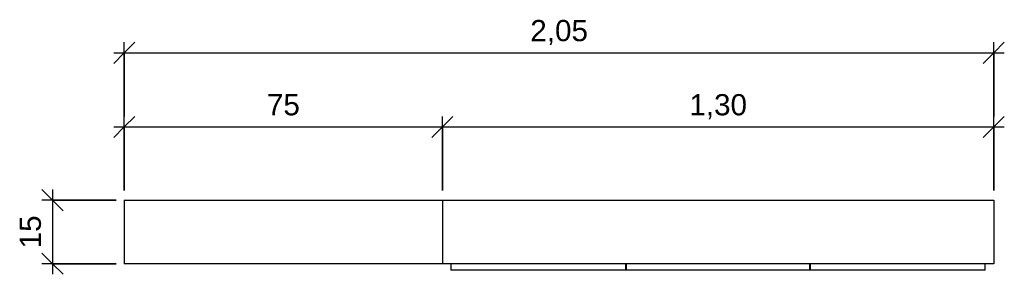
# Model space of a CAD drawing. Header units: millimetres. Extents: x -8782 to 13490, y -7093 to 2572.
# Drawn here: x 3057 to 5378, y -2560 to -1959 of the extents above; entities that cross this region are included whole.
import ezdxf

# ---------------------------------------------------------------- set-up
doc = ezdxf.new("R2010")
doc.units = ezdxf.units.MM
for name, color, linetype, lineweight in [('A-ANNO-DIMS', 211, 'Continuous', 9), ('A-ANNO-DIMS-25', 211, 'Continuous', 9), ('I-FURN', 30, 'Continuous', 9)]:
    doc.layers.add(name, color=color, linetype=linetype, lineweight=lineweight)
doc.styles.add('@Arial Unicode MS', font='ARIALUNI.TTF', dxfattribs={"height": 50})
doc.dimstyles.new('CRT_-__Metros_-_Linha_de_chamada_3_5_mm', dxfattribs={"dimscale": 304.8, "dimtxt": 50.292243, "dimasz": 0.164042, "dimexe": 0.082021, "dimexo": 0.0625, "dimgap": 0.04101, "dimtad": 1, "dimdec": 0, "dimlfac": 0.1, "dimdsep": 46, "dimtxsty": '@Arial Unicode MS', "dimblk1": 'OBLIQUE', "dimblk2": 'OBLIQUE', "dimsah": 1, "dimcen": 0.09, "dimdle": 0.082021, "dimazin": 0, "dimtfac": 1, "dimtdec": 4, "dimtix": 1, "dimtmove": 0, "dimatfit": 3, "dimfxl": 0.492126, "dimfxlon": 1, "dimtvp": 1, "dimtolj": 1, "dimtzin": 0, "dimarcsym": 2})
doc.dimstyles.new('CRT_-__Metros_-_Linha_de_chamada_3_5_mm_1', dxfattribs={"dimscale": 304.8, "dimtxt": 50.292243, "dimasz": 0.164042, "dimexe": 0.082021, "dimexo": 0.0625, "dimgap": 0.04101, "dimtad": 1, "dimlfac": 0.001, "dimrnd": 0.01, "dimzin": 0, "dimdsep": 46, "dimtxsty": '@Arial Unicode MS', "dimblk1": 'OBLIQUE', "dimblk2": 'OBLIQUE', "dimsah": 1, "dimcen": 0.09, "dimdle": 0.082021, "dimazin": 0, "dimtfac": 1, "dimtdec": 4, "dimtix": 1, "dimtmove": 0, "dimatfit": 3, "dimfxl": 0.492126, "dimfxlon": 1, "dimtvp": 1, "dimtolj": 1, "dimtzin": 0, "dimarcsym": 2})

# ---------------------------------------------------------------- blocks, each defined once
blk = doc.blocks.new('ARMÁRIO BANHEIRO - ARMÁRIO BANHEIRO-4333011-VISTA SUPERIOR ARMÁRIO')
at = {"layer": 'I-FURN'}
for p, q in [((-15379.7, -2385.4), (-14629.7, -2385.4)), ((-15379.7, -2385.4), (-15379.7, -2535.4)), ((-14629.7, -2385.4), (-14629.7, -2535.4)), ((-14629.7, -2385.4), (-13329.7, -2385.4)), ((-14629.7, -2385.4), (-14629.7, -2535.4)), ((-13329.7, -2385.4), (-13329.7, -2535.4)), ((-14629.7, -2535.4), (-15379.7, -2535.4)), ((-13329.7, -2535.4), (-14629.7, -2535.4)), ((-14609.7, -2535.4), (-14609.7, -2550.4)), ((-14196.7, -2550.4), (-14609.7, -2550.4)), ((-14196.7, -2550.4), (-14196.7, -2535.4)), ((-14196.2, -2535.4), (-14196.2, -2550.4)), ((-13763.2, -2550.4), (-14196.2, -2550.4)), ((-13763.2, -2550.4), (-13763.2, -2535.4)), ((-13762.7, -2535.4), (-13762.7, -2550.4)), ((-13349.7, -2550.4), (-13762.7, -2550.4)), ((-13349.7, -2550.4), (-13349.7, -2535.4))]:
    blk.add_line(p, q, dxfattribs=at)
blk = doc.blocks.new('DIMBLOCK44-VISTA SUPERIOR ARMÁRIO')
at = {"layer": 'A-ANNO-DIMS-25', "lineweight": 18}
for p, q in [((3303.2, -2212.6), (3328.2, -2187.6)), ((4053.2, -2212.6), (4078.2, -2187.6)), ((3303.2, -2212.6), (3278.2, -2237.6)), ((4053.2, -2212.6), (4028.2, -2237.6))]:
    blk.add_line(p, q, dxfattribs=at)
at = {"layer": 'A-ANNO-DIMS-25'}
for p, q in [((3303.2, -2362.6), (3303.2, -2187.6)), ((4053.2, -2362.6), (4053.2, -2187.6)), ((3278.2, -2212.6), (4053.2, -2212.6)), ((3303.2, -2212.6), (3303.2, -2362.6)), ((4053.2, -2212.6), (4053.2, -2362.6))]:
    blk.add_line(p, q, dxfattribs=at)
at = {"layer": 'A-ANNO-DIMS-25', "color": 0, "insert": (3639.5, -2135.2), "char_height": 50, "width": 92.937, "attachment_point": 1, "line_spacing_factor": 1.117605, "style": '@Arial Unicode MS'}
blk.add_mtext('75', dxfattribs=at)
blk = doc.blocks.new('_Oblique')
at = {"color": 0, "linetype": 'ByBlock', "lineweight": -2}
blk.add_line((-0.5, -0.5), (0.5, 0.5), dxfattribs=at)
blk = doc.blocks.new('DIMBLOCK45-VISTA SUPERIOR ARMÁRIO')
at = {"layer": 'A-ANNO-DIMS-25', "lineweight": 18}
for p, q in [((4053.2, -2212.6), (4078.2, -2187.6)), ((5353.2, -2212.6), (5378.2, -2187.6)), ((4053.2, -2212.6), (4028.2, -2237.6)), ((5353.2, -2212.6), (5328.2, -2237.6))]:
    blk.add_line(p, q, dxfattribs=at)
at = {"layer": 'A-ANNO-DIMS-25'}
for p, q in [((4053.2, -2362.6), (4053.2, -2187.6)), ((5353.2, -2362.6), (5353.2, -2187.6)), ((4053.2, -2212.6), (5378.2, -2212.6)), ((4053.2, -2212.6), (4053.2, -2362.6)), ((5353.2, -2212.6), (5353.2, -2362.6))]:
    blk.add_line(p, q, dxfattribs=at)
at = {"layer": 'A-ANNO-DIMS-25', "color": 0, "insert": (4635.6, -2135.2), "char_height": 50, "width": 162.337, "attachment_point": 1, "line_spacing_factor": 1.117605, "style": '@Arial Unicode MS'}
blk.add_mtext('1,30', dxfattribs=at)
blk = doc.blocks.new('DIMBLOCK46-VISTA SUPERIOR ARMÁRIO')
at = {"layer": 'A-ANNO-DIMS-25', "lineweight": 18}
for p, q in [((3303.2, -2037.6), (3328.2, -2012.6)), ((5353.2, -2037.6), (5378.2, -2012.6)), ((3303.2, -2037.6), (3278.2, -2062.6)), ((5353.2, -2037.6), (5328.2, -2062.6))]:
    blk.add_line(p, q, dxfattribs=at)
at = {"layer": 'A-ANNO-DIMS-25'}
for p, q in [((3303.2, -2187.6), (3303.2, -2012.6)), ((5353.2, -2187.6), (5353.2, -2012.6)), ((3278.2, -2037.6), (5378.2, -2037.6)), ((3303.2, -2037.6), (3303.2, -2187.6)), ((5353.2, -2037.6), (5353.2, -2187.6))]:
    blk.add_line(p, q, dxfattribs=at)
at = {"layer": 'A-ANNO-DIMS-25', "color": 0, "insert": (4260.6, -1960.2), "char_height": 50, "width": 162.337, "attachment_point": 1, "line_spacing_factor": 1.117605, "style": '@Arial Unicode MS'}
blk.add_mtext('2,05', dxfattribs=at)
blk = doc.blocks.new('DIMBLOCK47-VISTA SUPERIOR ARMÁRIO')
at = {"layer": 'A-ANNO-DIMS-25', "lineweight": 18}
for p, q in [((3134, -2385.4), (3109, -2360.4)), ((3134, -2385.4), (3159, -2410.4)), ((3134, -2535.4), (3109, -2510.4)), ((3134, -2535.4), (3159, -2560.4))]:
    blk.add_line(p, q, dxfattribs=at)
at = {"layer": 'A-ANNO-DIMS-25'}
for p, q in [((3134, -2360.4), (3134, -2560.4)), ((3284, -2385.4), (3109, -2385.4)), ((3134, -2385.4), (3284, -2385.4)), ((3284, -2535.4), (3109, -2535.4)), ((3134, -2535.4), (3284, -2535.4))]:
    blk.add_line(p, q, dxfattribs=at)
at = {"layer": 'A-ANNO-DIMS-25', "color": 0, "insert": (3056.6, -2499.1), "char_height": 50, "width": 92.937, "attachment_point": 1, "rotation": 90, "line_spacing_factor": 1.117605, "style": '@Arial Unicode MS'}
blk.add_mtext('15', dxfattribs=at)

msp = doc.modelspace()

# ---------------------------------------------------------------- block references
at = {"layer": 'I-FURN'}
msp.add_blockref('ARMÁRIO BANHEIRO - ARMÁRIO BANHEIRO-4333011-VISTA SUPERIOR ARMÁRIO', (18682.877, 0), dxfattribs=at)

# ---------------------------------------------------------------- dimensions: what is measured, and where the dimension line sits
at = {"layer": 'A-ANNO-DIMS'}
for base, p1, p2, angle, dimstyle, override, picture, middle in [((5353.226, -2037.626), (3303.226, -2187.626), (5353.226, -2187.626), 0, 'CRT_-__Metros_-_Linha_de_chamada_3_5_mm_1', {"dimpost": '<>', "dimfxl": 2050}, 'DIMBLOCK46-VISTA SUPERIOR ARMÁRIO', (4328.226, -1999.58)), ((4053.226, -2212.626), (3303.226, -2362.626), (4053.226, -2362.626), 0, 'CRT_-__Metros_-_Linha_de_chamada_3_5_mm', {"dimpost": '<>', "dimfxl": 750}, 'DIMBLOCK44-VISTA SUPERIOR ARMÁRIO', (3678.226, -2174.699)), ((5353.226, -2212.626), (4053.226, -2362.626), (5353.226, -2362.626), 0, 'CRT_-__Metros_-_Linha_de_chamada_3_5_mm_1', {"dimpost": '<>', "dimfxl": 1300}, 'DIMBLOCK45-VISTA SUPERIOR ARMÁRIO', (4703.226, -2174.58)), ((3133.996, -2535.38), (3283.996, -2385.38), (3283.996, -2535.38), 90, 'CRT_-__Metros_-_Linha_de_chamada_3_5_mm', {"dimpost": '<>', "dimfxl": 150}, 'DIMBLOCK47-VISTA SUPERIOR ARMÁRIO', (3095.95, -2460.38))]:
    dim = msp.add_linear_dim(base=base, p1=p1, p2=p2, angle=angle, dimstyle=dimstyle, override=override, dxfattribs=at)
    dim.commit()
    dim.dimension.update_dxf_attribs({"geometry": picture, "text_midpoint": middle})

doc.saveas('drawing.dxf')
